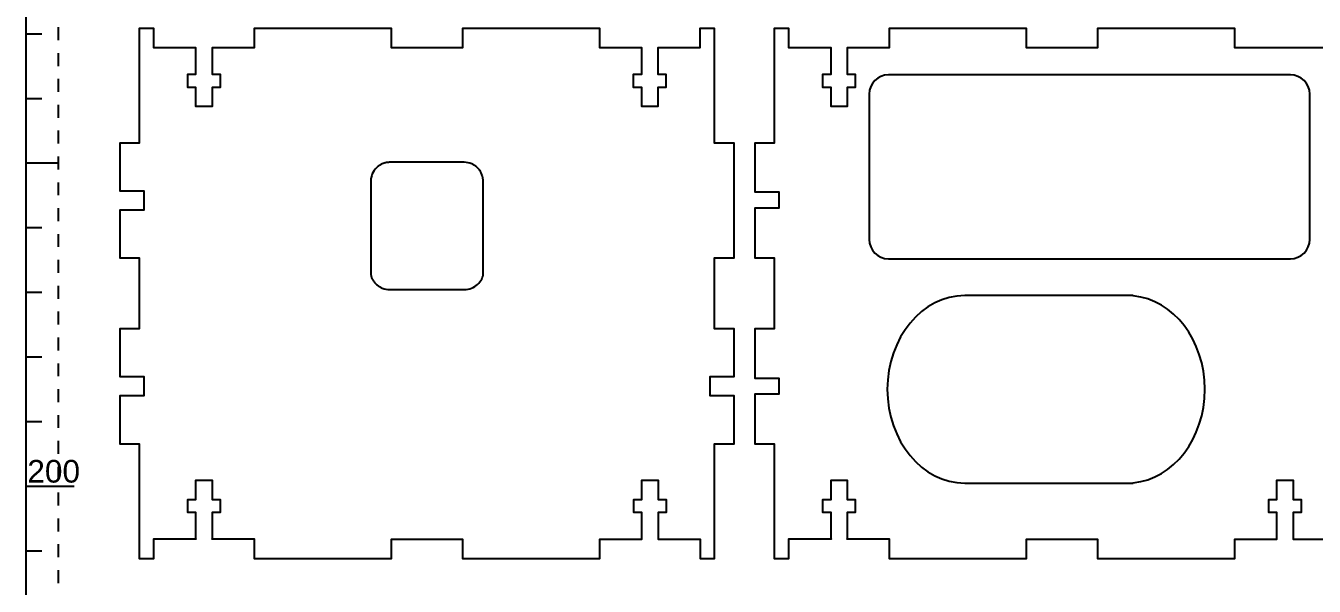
# Model space of a CAD drawing. Header units: millimetres. Extents: x 0 to 730, y -431 to 0.
# Drawn here: x 0 to 199.3, y -215.5 to -128.8 of the extents above; entities that cross this region are included whole.
import ezdxf

# ---------------------------------------------------------------- set-up
doc = ezdxf.new("R2010")
doc.units = ezdxf.units.MM
doc.header["$MEASUREMENT"] = 0
doc.linetypes.add('Hidden', pattern=[4, 2, -2])
for name, color, linetype, true_color in [('Laser$Cut', 5, 'Continuous', 0x0000ff), ('LaserBed', 7, 'Continuous', 0xffffff), ('LaserBed$Guides', 7, 'Hidden', 0xffffff), ('LaserBed$Scale', 7, 'Continuous', 0xffffff)]:
    doc.layers.add(name, color=color, linetype=linetype, true_color=true_color)

msp = doc.modelspace()

# ---------------------------------------------------------------- linework, layer by layer
at = {"layer": 'Laser$Cut'}
for p, q in [((193.52, -132.18), (193.52, -132.18)), ((195.62, -136.36), (133.46, -136.36)), ((130.46, -139.36), (130.46, -161.82)), ((198.62, -161.82), (198.62, -139.36)), ((133.46, -164.82), (195.62, -164.82)), ((171.32, -170.52), (145.27, -170.52)), ((171.32, -170.57), (171.32, -170.52)), ((145.27, -199.52), (171.32, -199.52))]:
    msp.add_line(p, q, dxfattribs=at)
msp.add_lwpolyline([(19.83, -208.18), (19.83, -208.17), (26.33, -208.17), (26.33, -208.18), (26.33, -204.08), (25.08, -204.08), (25.08, -202.06), (26.33, -202.06), (26.33, -199.08), (28.83, -199.08), (28.83, -202.06), (30.08, -202.06), (30.08, -204.08), (28.83, -204.08), (28.83, -208.18), (28.83, -208.17), (35.33, -208.17), (35.33, -208.18), (35.33, -211.18), (56.56, -211.18), (56.56, -208.18), (67.56, -208.18), (67.56, -211.18), (88.8, -211.18), (88.8, -208.18), (88.8, -208.18), (95.3, -208.18), (95.3, -208.18), (95.3, -204.08), (94.05, -204.08), (94.05, -202.06), (95.3, -202.06), (95.3, -199.08), (97.8, -199.08), (97.8, -202.06), (99.05, -202.06), (99.05, -204.08), (97.8, -204.08), (97.8, -208.18), (97.8, -208.18), (104.3, -208.18), (104.3, -208.18), (104.3, -211.18), (106.56, -211.18), (106.56, -193.43), (109.56, -193.43), (109.56, -186.05), (105.86, -186.05), (105.86, -183.06), (109.56, -183.06), (109.56, -175.68), (106.56, -175.68), (106.56, -164.68), (109.56, -164.68), (109.56, -157.3), (109.56, -154.31), (109.56, -146.93), (106.56, -146.93), (106.56, -129.18), (104.29, -129.18), (104.29, -132.18), (104.29, -132.18), (97.78, -132.18), (97.78, -132.18), (97.78, -136.28), (99.03, -136.28), (99.03, -138.3), (97.78, -138.3), (97.78, -141.28), (95.28, -141.28), (95.28, -138.3), (94.03, -138.3), (94.03, -136.28), (95.28, -136.28), (95.28, -132.18), (95.28, -132.18), (88.79, -132.18), (88.79, -132.18), (88.79, -129.18), (67.56, -129.18), (67.56, -132.18), (56.56, -132.18), (56.56, -129.18), (35.33, -129.18), (35.33, -132.18), (28.82, -132.18), (28.82, -132.18), (28.82, -136.28), (30.07, -136.28), (30.07, -138.3), (28.82, -138.3), (28.82, -141.28), (26.32, -141.28), (26.32, -138.3), (25.07, -138.3), (25.07, -136.28), (26.32, -136.28), (26.32, -132.18), (26.32, -132.18), (19.83, -132.18), (19.83, -129.18), (17.56, -129.18), (17.56, -146.93), (14.56, -146.93), (14.56, -154.31), (18.26, -154.31), (18.26, -157.3), (14.56, -157.3), (14.56, -164.68), (17.56, -164.68), (17.56, -175.68), (14.56, -175.68), (14.56, -183.06), (18.26, -183.06), (18.26, -186.05), (14.56, -186.05), (14.56, -193.43), (17.56, -193.43), (17.56, -211.18), (19.83, -211.18)], close=True, dxfattribs=at)
for points in [[(196.02, -132.18), (187.03, -132.18), (187.02, -132.18), (187.02, -129.18), (165.79, -129.18), (165.79, -132.18), (154.79, -132.18), (154.79, -129.18), (133.56, -129.18), (133.56, -132.18), (127.06, -132.18), (127.06, -132.18), (127.06, -136.28), (128.31, -136.28), (128.31, -138.3), (127.06, -138.3), (127.06, -141.28), (124.56, -141.28), (124.56, -138.3), (123.31, -138.3), (123.31, -136.28), (124.56, -136.28), (124.56, -132.18), (124.56, -132.18), (118.06, -132.18), (118.06, -129.18), (115.79, -129.18), (115.79, -146.93), (112.79, -146.93), (112.79, -154.49), (116.49, -154.49), (116.49, -156.99), (112.79, -156.99), (112.79, -164.68), (115.79, -164.68), (115.79, -175.68), (112.79, -175.68), (112.79, -183.29), (116.49, -183.29), (116.49, -185.79), (112.79, -185.79), (112.79, -193.43), (115.79, -193.43), (115.79, -211.18), (118.06, -211.18), (118.06, -208.18), (118.06, -208.17), (124.57, -208.17), (124.57, -208.18), (124.57, -204.08), (123.32, -204.08), (123.32, -202.06), (124.57, -202.06), (124.57, -199.08), (127.07, -199.08), (127.07, -202.06), (128.32, -202.06), (128.32, -204.08), (127.07, -204.08), (127.07, -208.18), (127.07, -208.17), (133.56, -208.17), (133.56, -208.18), (133.56, -211.18), (154.79, -211.18), (154.79, -208.18), (165.79, -208.18), (165.79, -211.18), (187.02, -211.18), (187.02, -208.18), (187.02, -208.18), (193.53, -208.18), (193.53, -208.18), (193.53, -204.08), (192.28, -204.08), (192.28, -202.06), (193.53, -202.06), (193.53, -199.08), (196.03, -199.08), (196.03, -202.06), (197.28, -202.06), (197.28, -204.08), (196.03, -204.08), (196.03, -208.18), (196.03, -208.18), (202.52, -208.18)], [(202.53, -132.18), (196.02, -132.18), (196.02, -132.18)]]:
    msp.add_lwpolyline(points, dxfattribs=at)
for centre, start, end in [((133.46, -139.36), 90, 180), ((195.62, -139.36), 360, 90), ((133.46, -161.82), 180, 270), ((195.62, -161.82), 270, 360)]:
    msp.add_arc(centre, 3, start, end, dxfattribs=at)
for points, knots in [([(67.84, -169.6), (67.84, -169.6), (56.29, -169.6), (56.29, -169.6), (55.88, -169.6), (55.31, -169.47), (54.65, -169.12), (54.22, -168.79), (53.86, -168.41), (53.64, -168.06), (53.5, -167.78), (53.44, -167.59), (53.41, -167.45), (53.4, -167.36), (53.39, -167.29), (53.38, -167.24), (53.38, -167.2), (53.38, -167.18), (53.38, -167.15), (53.38, -167.14), (53.38, -167.13), (53.38, -167.12), (53.38, -167.12), (53.38, -167.12), (53.38, -167.12), (53.38, -167.12), (53.38, -167.11), (53.38, -167.09), (53.38, -167.05), (53.38, -166.98), (53.38, -166.85), (53.38, -166.63), (53.38, -166.35), (53.38, -165.91), (53.38, -165.24), (53.38, -164.29), (53.38, -163.25), (53.38, -162.14), (53.38, -160.96), (53.38, -159.68), (53.38, -158.33), (53.38, -157.15), (53.38, -156.23), (53.38, -155.35), (53.38, -154.36), (53.38, -153.47), (53.38, -152.93), (53.38, -152.81), (53.38, -152.81), (53.38, -152.41), (53.54, -151.64), (54.07, -150.86), (54.58, -150.44), (54.9, -150.25), (55.15, -150.13), (55.38, -150.04), (55.56, -149.99), (55.7, -149.96), (55.84, -149.93), (55.96, -149.92), (56.06, -149.91), (56.12, -149.91), (56.17, -149.9), (56.21, -149.9), (56.24, -149.9), (56.26, -149.9), (56.28, -149.9), (56.29, -149.9), (56.29, -149.9), (56.29, -149.9), (56.29, -149.9), (56.29, -149.9), (56.3, -149.9), (56.32, -149.9), (56.36, -149.9), (56.41, -149.9), (56.48, -149.9), (56.6, -149.9), (56.77, -149.9), (57.04, -149.9), (57.45, -149.9), (58.07, -149.9), (58.95, -149.9), (59.93, -149.9), (60.98, -149.9), (62.42, -149.9), (64.23, -149.9), (66.13, -149.9), (67.48, -149.9), (67.84, -149.9), (67.84, -149.9), (68.24, -149.9), (68.82, -150.02), (69.48, -150.38), (69.91, -150.74), (70.21, -151.1), (70.4, -151.42), (70.52, -151.67), (70.61, -151.9), (70.66, -152.08), (70.69, -152.22), (70.72, -152.37), (70.73, -152.49), (70.74, -152.59), (70.74, -152.65), (70.75, -152.7), (70.75, -152.73), (70.75, -152.77), (70.75, -152.79), (70.75, -152.8), (70.75, -152.81), (70.75, -152.81), (70.75, -152.81), (70.75, -152.81), (70.75, -152.82), (70.75, -152.83), (70.75, -152.86), (70.75, -152.91), (70.75, -152.99), (70.75, -153.09), (70.75, -153.25), (70.75, -153.51), (70.75, -153.91), (70.75, -154.56), (70.75, -155.55), (70.75, -156.92), (70.75, -158.32), (70.75, -159.68), (70.75, -161.38), (70.75, -162.9), (70.75, -164.12), (70.75, -164.77), (70.75, -165.37), (70.75, -166.05), (70.75, -166.86), (70.75, -167.12), (70.75, -167.12), (70.75, -167.41), (70.59, -168), (69.73, -169.09), (68.64, -169.6), (67.84, -169.6)], [0, 0, 0, 0, 1, 1, 1, 1.25, 1.375, 1.5, 1.625, 1.75, 1.8125, 1.875, 1.90625, 1.9375, 1.953125, 1.96875, 1.976562, 1.984375, 1.992188, 1.996094, 1.998047, 2, 2.001953, 2.003906, 2.007812, 2.015625, 2.023438, 2.03125, 2.046875, 2.0625, 2.09375, 2.125, 2.15625, 2.1875, 2.25, 2.3125, 2.375, 2.4375, 2.5, 2.5625, 2.625, 2.6875, 2.71875, 2.75, 2.8125, 2.875, 2.9375, 3, 3, 3, 3.25, 3.5, 3.625, 3.6875, 3.75, 3.8125, 3.84375, 3.875, 3.90625, 3.9375, 3.953125, 3.96875, 3.976562, 3.984375, 3.992188, 3.996094, 3.998047, 4, 4.001953, 4.003906, 4.007812, 4.015625, 4.023438, 4.03125, 4.046875, 4.0625, 4.078125, 4.09375, 4.125, 4.15625, 4.1875, 4.25, 4.3125, 4.375, 4.4375, 4.5, 4.625, 4.75, 4.875, 5, 5, 5, 5.25, 5.375, 5.5, 5.625, 5.6875, 5.75, 5.8125, 5.84375, 5.875, 5.90625, 5.9375, 5.953125, 5.96875, 5.976562, 5.984375, 5.992188, 5.996094, 5.998047, 6, 6.001953, 6.003906, 6.007812, 6.015625, 6.023438, 6.03125, 6.046875, 6.0625, 6.078125, 6.09375, 6.125, 6.15625, 6.1875, 6.25, 6.3125, 6.375, 6.4375, 6.5, 6.625, 6.6875, 6.71875, 6.75, 6.8125, 6.875, 7, 7, 7, 7.25, 7.5, 8, 8, 8, 8]), ([(145.27, -170.52), (138.64, -170.52), (133.27, -177.02), (133.27, -185.02), (133.27, -193.03), (138.64, -199.52), (145.27, -199.52)], [12, 12, 12, 12, 13, 13, 13, 14, 14, 14, 14]), ([(171.32, -199.48), (177.51, -198.9), (182.39, -192.65), (182.39, -185.02), (182.39, -177.4), (177.51, -171.15), (171.32, -170.57)], [8, 8, 8, 8, 9, 9, 9, 10, 10, 10, 10])]:
    msp.add_open_spline(points, degree=3, knots=knots, dxfattribs=at)
msp.add_open_spline([(171.32, -199.52), (171.32, -199.52), (171.32, -199.48), (171.32, -199.48)], degree=3, dxfattribs=at)
at = {"layer": 'LaserBed', "color": 7, "true_color": 0xffffff}
msp.add_lwpolyline([(0, -430), (730, -430), (730, 0), (0, 0)], close=True, dxfattribs=at)
at = {"layer": 'LaserBed$Guides'}
msp.add_lwpolyline([(725, -5), (5, -5), (5, -425), (725, -425)], close=True, dxfattribs=at)
at = {"layer": 'LaserBed$Scale'}
for p, q in [((0, -130), (2.5, -130)), ((0, -140), (2.5, -140)), ((0, -150), (5, -150)), ((0, -160), (2.5, -160)), ((0, -170), (2.5, -170)), ((0, -180), (2.5, -180)), ((0, -190), (2.5, -190)), ((0, -200), (7.5, -200)), ((0, -210), (2.5, -210))]:
    msp.add_line(p, q, dxfattribs=at)

# ---------------------------------------------------------------- texts
at = {"layer": 'LaserBed$Scale', "insert": (0.24, -199.5), "char_height": 3.5, "width": 11.3223, "attachment_point": 7, "line_spacing_factor": 0.963855}
msp.add_mtext('\\fArial;200', dxfattribs=at)

doc.saveas('drawing.dxf')
